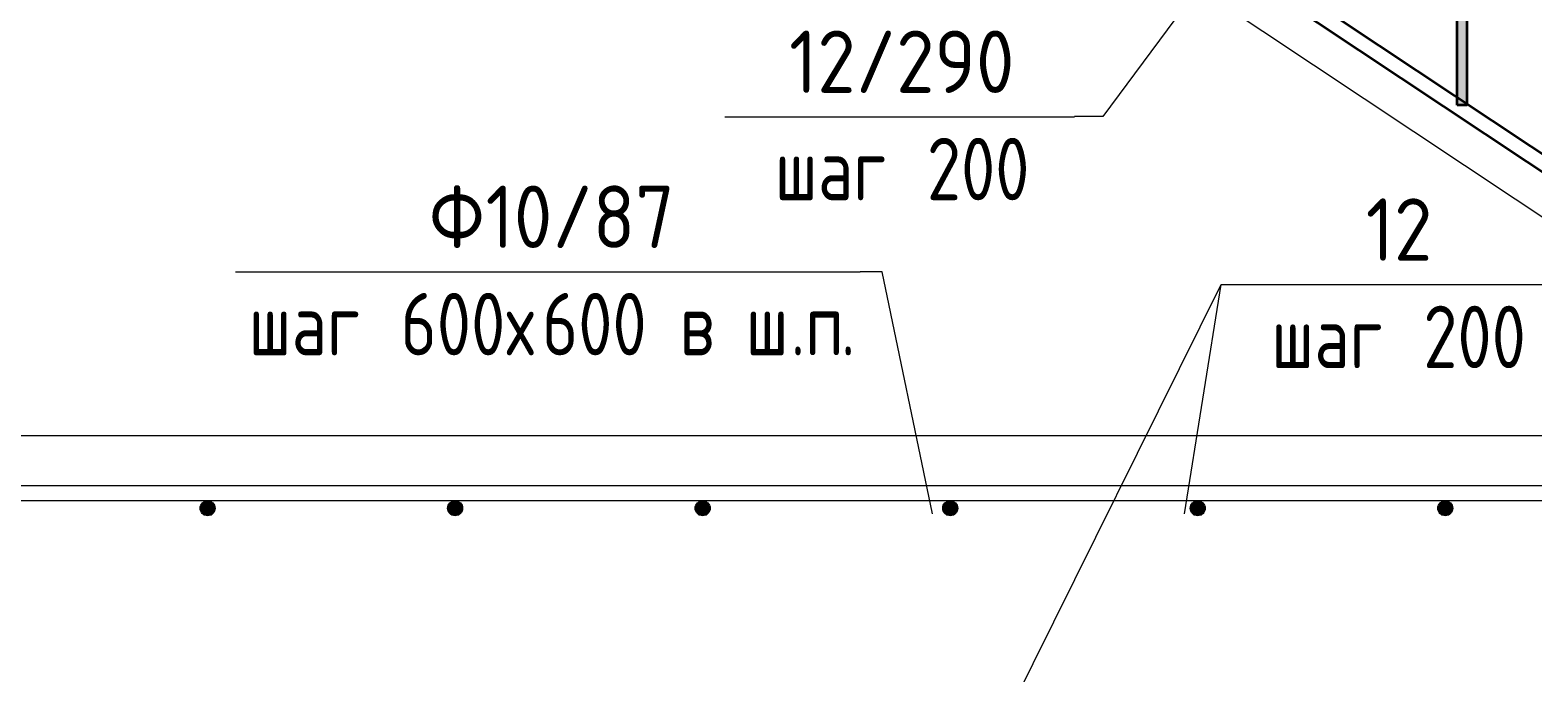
# Model space of a CAD drawing. Header units: millimetres. Extents: x 1059 to 21651, y -4238 to 7265.
# Drawn here: x 2896 to 4099, y -3200 to -2685 of the extents above; entities that cross this region are included whole.
import ezdxf

# ---------------------------------------------------------------- set-up
doc = ezdxf.new("R2010")
doc.units = ezdxf.units.MM
for name, color, linetype, lineweight in [('AA_Dim', 7, 'Continuous', 9), ('AA_Dim-20', 7, 'Continuous', 9), ('AA_Vinoska', 7, 'Continuous', 9), ('AF_Perekritie', 7, 'Continuous', 60), ('AF_Perekritie_Опалубка', 253, 'Continuous', 20), ('KR_Armatura', 7, 'Continuous', 20), ('KR_Armatura_Tonkie', 7, 'Continuous', 20), ('KR_Fundament', 7, 'Continuous', 20)]:
    doc.layers.add(name, color=color, linetype=linetype, lineweight=lineweight)
doc.styles.add('ISOCPEUR_1', font='isocpeur.TTF', dxfattribs={"width": 0.9, "height": 50})
doc.styles.add('ISOCPEUR_2', font='isocpeur.TTF', dxfattribs={"width": 0.8, "height": 50})
doc.dimstyles.new('00_Точн_3_знака__прозр__1', dxfattribs={"dimscale": 304.8, "dimtxt": 50.137748, "dimasz": 0.111549, "dimexe": 0.098425, "dimexo": 0.065617, "dimgap": 0.006562, "dimtad": 1, "dimdec": 3, "dimrnd": 0.001, "dimdsep": 46, "dimtxsty": 'ISOCPEUR_1', "dimblk1": 'OBLIQUE', "dimblk2": 'OBLIQUE', "dimsah": 1, "dimcen": 0.09, "dimdle": 0.098425, "dimazin": 0, "dimtfac": 1, "dimtdec": 4, "dimtix": 1, "dimtmove": 0, "dimatfit": 3, "dimfxl": 1, "dimtvp": 1, "dimtolj": 1, "dimtzin": 0, "dimlwd": 18, "dimlwe": 18, "dimarcsym": 2})

# ---------------------------------------------------------------- blocks, each defined once
blk = doc.blocks.new('Лестница - Лестница-3665978-КР_РЗ_Арм_1')
at = {"layer": 'AF_Perekritie', "lineweight": 20}
blk.add_line((2270, -1612.2), (4369.6, -3010), dxfattribs=at)
blk = doc.blocks.new('042_М_Арматуры - Диам длина поз _ Комментарий _дп 25_-3935260-КР_РЗ_Арм_1')
at = {"layer": 'AA_Vinoska'}
blk.add_line((2881.8, -2617.5), (3381.8, -2617.5), dxfattribs=at)
blk = doc.blocks.new('042_М_Арматуры - Диам длина поз _ Шаг _засечки_-3174167-КР_РЗ_Арм_1')
at = {"layer": 'AA_Vinoska'}
blk.add_line((3451.6, -2754.3), (3731.6, -2754.3), dxfattribs=at)
blk = doc.blocks.new('042_М_Арматуры - Диам длина поз _ Шаг-2260295-КР_РЗ_Арм_1')
at = {"layer": 'AA_Vinoska'}
blk.add_line((2320.2, -2386), (2600.2, -2386), dxfattribs=at)
blk = doc.blocks.new('DIMBLOCK16-КР_РЗ_Арм_1')
at = {"layer": 'AA_Dim-20', "lineweight": 18}
for p, q in [((4370, -2790), (4370, -4023.3)), ((4370, -3993.3), (4370, -2790)), ((2270, -3030), (2270, -4023.3)), ((2270, -3993.3), (2270, -3030)), ((2270, -3993.3), (4370, -3993.3))]:
    blk.add_line(p, q, dxfattribs=at)
at = {"layer": 'AA_Dim-20', "lineweight": 30}
for p, q in [((2270, -3993.3), (2287, -3976.3)), ((4370, -3993.3), (4387, -3976.3)), ((2270, -3993.3), (2253, -4010.3)), ((4370, -3993.3), (4353, -4010.3))]:
    blk.add_line(p, q, dxfattribs=at)
at = {"layer": 'AA_Dim-20', "color": 0, "lineweight": 18, "insert": (3262.3, -3926.2), "char_height": 50, "width": 138.494, "attachment_point": 1, "line_spacing_factor": 1.135194, "style": 'ISOCPEUR_1'}
blk.add_mtext('2100', dxfattribs=at)
blk = doc.blocks.new('_Oblique')
at = {"color": 0, "linetype": 'ByBlock', "lineweight": -2}
blk.add_line((-0.5, -0.5), (0.5, 0.5), dxfattribs=at)

msp = doc.modelspace()

# ---------------------------------------------------------------- hatches: boundary and pattern name
at = {"layer": 'KR_Armatura', "lineweight": 9}
h = msp.add_hatch(color=256, dxfattribs=at)
edge = h.paths.add_edge_path()
edge.add_arc((3037.6522, -3068), 6, 0, 360)
for points in [[(3034.6522, -3073.1962), (3040.6522, -3073.1962), (3043.6522, -3068), (3040.6522, -3062.8038), (3034.6522, -3062.8038), (3031.6522, -3068)], [(3232.7826, -3073.1962), (3238.7826, -3073.1962), (3241.7826, -3068), (3238.7826, -3062.8038), (3232.7826, -3062.8038), (3229.7826, -3068)], [(3430.913, -3073.1962), (3436.913, -3073.1962), (3439.913, -3068), (3436.913, -3062.8038), (3430.913, -3062.8038), (3427.913, -3068)], [(3629.0435, -3073.1962), (3635.0435, -3073.1962), (3638.0435, -3068), (3635.0435, -3062.8038), (3629.0435, -3062.8038), (3626.0435, -3068)], [(3827.1739, -3073.1962), (3833.1739, -3073.1962), (3836.1739, -3068), (3833.1739, -3062.8038), (3827.1739, -3062.8038), (3824.1739, -3068)], [(4025.3043, -3073.1962), (4031.3043, -3073.1962), (4034.3043, -3068), (4031.3043, -3062.8038), (4025.3043, -3062.8038), (4022.3043, -3068)]]:
    msp.add_hatch(color=256, dxfattribs=at).paths.add_polyline_path(points)
h = msp.add_hatch(color=256, dxfattribs=at)
edge = h.paths.add_edge_path()
edge.add_arc((3235.7826, -3068), 6, 0, 360)
h = msp.add_hatch(color=256, dxfattribs=at)
edge = h.paths.add_edge_path()
edge.add_arc((3433.913, -3068), 6, 0, 360)
h = msp.add_hatch(color=256, dxfattribs=at)
edge = h.paths.add_edge_path()
edge.add_arc((3632.0435, -3068), 6, 0, 360)
h = msp.add_hatch(color=256, dxfattribs=at)
edge = h.paths.add_edge_path()
edge.add_arc((3830.1739, -3068), 6, 0, 360)
h = msp.add_hatch(color=256, dxfattribs=at)
edge = h.paths.add_edge_path()
edge.add_arc((4028.3043, -3068), 6, 0, 360)
at = {"layer": 'KR_Armatura_Tonkie'}
msp.add_hatch(color=256, dxfattribs=at).paths.add_polyline_path([(4045.8333, -2745), (4045.8333, -2423), (4037.8333, -2423), (4037.8333, -2745)])

# ---------------------------------------------------------------- linework, layer by layer
at = {"layer": 'AA_Vinoska'}
for p, q in [((3850.5435, -2624.0171), (3754.1044, -2754.2725)), ((3754.1044, -2754.2725), (3731.5602, -2754.2725)), ((3577.6396, -2878.4898), (3560.0057, -2878.4898)), ((3617.9458, -3072.4632), (3577.6396, -2878.4898)), ((3668.9479, -3251.5326), (3848.9072, -2888.7606)), ((3819.4677, -3072.4632), (3848.9072, -2888.7606))]:
    msp.add_line(p, q, dxfattribs=at)
at = {"layer": 'KR_Armatura', "lineweight": 9}
for p, q in [((3034.6522, -3062.8038), (3031.6522, -3068)), ((3040.6522, -3062.8038), (3034.6522, -3062.8038)), ((3043.6522, -3068), (3040.6522, -3062.8038)), ((3232.7826, -3062.8038), (3229.7826, -3068)), ((3238.7826, -3062.8038), (3232.7826, -3062.8038)), ((3241.7826, -3068), (3238.7826, -3062.8038)), ((3430.913, -3062.8038), (3427.913, -3068)), ((3436.913, -3062.8038), (3430.913, -3062.8038)), ((3439.913, -3068), (3436.913, -3062.8038)), ((3629.0435, -3062.8038), (3626.0435, -3068)), ((3635.0435, -3062.8038), (3629.0435, -3062.8038)), ((3638.0435, -3068), (3635.0435, -3062.8038)), ((3827.1739, -3062.8038), (3824.1739, -3068)), ((3833.1739, -3062.8038), (3827.1739, -3062.8038)), ((3836.1739, -3068), (3833.1739, -3062.8038)), ((4025.3043, -3062.8038), (4022.3043, -3068)), ((4031.3043, -3062.8038), (4025.3043, -3062.8038)), ((4034.3043, -3068), (4031.3043, -3062.8038)), ((3031.6522, -3068), (3034.6522, -3073.1962)), ((3034.6522, -3073.1962), (3040.6522, -3073.1962)), ((3040.6522, -3073.1962), (3043.6522, -3068)), ((3229.7826, -3068), (3232.7826, -3073.1962)), ((3232.7826, -3073.1962), (3238.7826, -3073.1962)), ((3238.7826, -3073.1962), (3241.7826, -3068)), ((3427.913, -3068), (3430.913, -3073.1962)), ((3430.913, -3073.1962), (3436.913, -3073.1962)), ((3436.913, -3073.1962), (3439.913, -3068)), ((3626.0435, -3068), (3629.0435, -3073.1962)), ((3629.0435, -3073.1962), (3635.0435, -3073.1962)), ((3635.0435, -3073.1962), (3638.0435, -3068)), ((3824.1739, -3068), (3827.1739, -3073.1962)), ((3827.1739, -3073.1962), (3833.1739, -3073.1962)), ((3833.1739, -3073.1962), (3836.1739, -3068)), ((4022.3043, -3068), (4025.3043, -3073.1962)), ((4025.3043, -3073.1962), (4031.3043, -3073.1962)), ((4031.3043, -3073.1962), (4034.3043, -3068))]:
    msp.add_line(p, q, dxfattribs=at)
for centre in [(3037.6522, -3068), (3235.7826, -3068), (3433.913, -3068), (3632.0435, -3068), (3830.1739, -3068), (4028.3043, -3068)]:
    msp.add_circle(centre, 6, dxfattribs=at)
at = {"layer": 'KR_Armatura_Tonkie', "lineweight": 35}
for p, q in [((1991.675, -1390.8765), (4409.4892, -3000.5171)), ((2463.7124, -1690.7156), (4195.35, -2843.5395)), ((4037.8333, -2745), (4037.8333, -2423)), ((4045.8333, -2745), (4045.8333, -2423)), ((4045.8333, -2745), (4037.8333, -2745))]:
    msp.add_line(p, q, dxfattribs=at)
at = {"layer": 'KR_Armatura_Tonkie'}
for p, q in [((6640, -3050), (2010, -3050)), ((6640, -3062), (2010, -3062))]:
    msp.add_line(p, q, dxfattribs=at)
at = {"layer": 'KR_Fundament'}
msp.add_line((4414, -3010), (2290, -3010), dxfattribs=at)

# ---------------------------------------------------------------- block references
at = {"layer": 'AA_Vinoska'}
for name, p in [('042_М_Арматуры - Диам длина поз _ Шаг _засечки_-3174167-КР_РЗ_Арм_1', (0, 0)), ('042_М_Арматуры - Диам длина поз _ Комментарий _дп 25_-3935260-КР_РЗ_Арм_1', (178.1645, -261.0102)), ('042_М_Арматуры - Диам длина поз _ Шаг-2260295-КР_РЗ_Арм_1', (1528.6861, -502.7397))]:
    msp.add_blockref(name, p, dxfattribs=at)
at = {"layer": 'AF_Perekritie_Опалубка'}
msp.add_blockref('Лестница - Лестница-3665978-КР_РЗ_Арм_1', (0, 0), dxfattribs=at)

# ---------------------------------------------------------------- texts
at = {"layer": 'AA_Vinoska', "char_height": 50, "attachment_point": 1}
for s, insert, width, style in [('12/290', (3503.103, -2685.2675), 222.227775, 'ISOCPEUR_1'), (' 200', (3587.9013, -2771.2486), 133.4008, 'ISOCPEUR_2'), ('шаг', (3491.593, -2771.2486), 116.7257, 'ISOCPEUR_2'), ('\\fISOCPEUR|b0|i0|c204|p34|;\\W.9;Ф', (3214.9785, -2809.4848), 54.835425, 'ISOCPEUR_1'), ('10/87', (3260.2222, -2809.4848), 183.265762, 'ISOCPEUR_1'), ('12', (3964.71, -2819.7557), 66.379725, 'ISOCPEUR_1'), (' 600', (3166.6668, -2895.4658), 133.4008, 'ISOCPEUR_2'), ('600 ', (3305.3085, -2895.4658), 133.4008, 'ISOCPEUR_2'), ('\\fISOCPEUR|b0|i0|c204|p34|;\\W.8; ', (3443.9501, -2895.4658), 29.5021, 'ISOCPEUR_2'), ('шаг', (3070.3585, -2895.4658), 116.7257, 'ISOCPEUR_2'), ('\\fISOCPEUR|b0|i0|c204|p34|;\\W.8;х', (3276.7335, -2895.4658), 34.6329, 'ISOCPEUR_2'), ('\\fISOCPEUR|b0|i0|c204|p34|;\\W.8;в', (3415.3751, -2895.4658), 34.6329, 'ISOCPEUR_2'), ('\\fISOCPEUR|b0|i0|c204|p34|;\\W.8;ш', (3468.2918, -2895.4658), 43.6118, 'ISOCPEUR_2'), ('\\fISOCPEUR|b0|i0|c204|p34|;\\W.8;п', (3515.9168, -2895.4658), 34.6329, 'ISOCPEUR_2'), (' 200', (3985.2483, -2905.7367), 133.4008, 'ISOCPEUR_2'), ('шаг', (3888.94, -2905.7367), 116.7257, 'ISOCPEUR_2'), ('\\fISOCPEUR|b0|i0|c204|p34|;\\W.8;.', (3504.2751, -2895.4658), 14.1097, 'ISOCPEUR_2'), ('\\fISOCPEUR|b0|i0|c204|p34|;\\W.8;.', (3544.4918, -2895.4658), 14.1097, 'ISOCPEUR_2')]:
    msp.add_mtext(s, dxfattribs=dict(at, insert=insert, width=width, style=style))

# ---------------------------------------------------------------- dimensions: what is measured, and where the dimension line sits
at = {"layer": 'AA_Dim', "lineweight": 18}
dim = msp.add_linear_dim(base=(4370, -3993.2902), p1=(2270, -3010), p2=(4370, -2770), dimstyle='00_Точн_3_знака__прозр__1', override={"dimpost": '<>', "dimfxl": 2113.669794}, dxfattribs=at)
dim.commit()
dim.dimension.update_dxf_attribs({"geometry": 'DIMBLOCK16-КР_РЗ_Арм_1', "text_midpoint": (3320, -3966.2902)})

doc.saveas('drawing.dxf')
